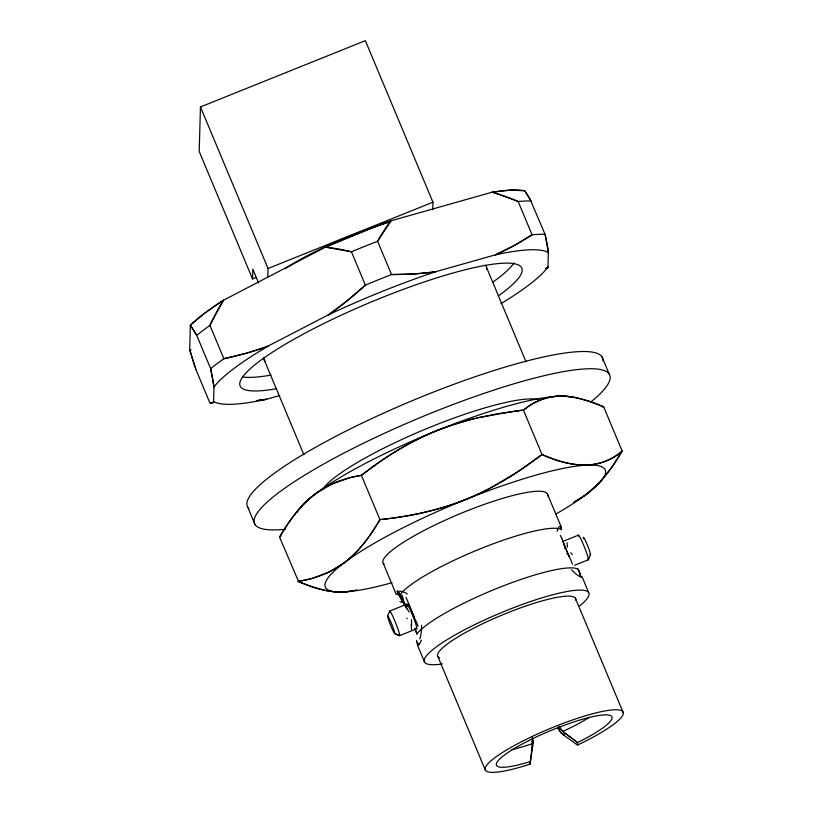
<?xml version="1.0" encoding="UTF-8"?>
<svg xmlns="http://www.w3.org/2000/svg" width="813" height="813" viewBox="0 0 813 813"><rect width="100%" height="100%" fill="white"/><g stroke="black" fill="none" stroke-linecap="round" stroke-linejoin="round"><path stroke-width="1.22" d="M432.729 209.754L432.943 202.193L365.352 40.65L200.455 106.95L199.205 151.472L252.528 278.92L256.065 277.497M252.528 278.92L252.802 269.194L258.504 282.833M267.792 277.314L268.036 268.493L200.455 106.95M576.661 744.454L577.504 745.064A74.725 13.15 -22.7 0 0 609.872 710.196A74.725 13.15 -22.7 0 0 499.009 754.769A74.725 13.15 -22.7 0 0 530.137 764.108L530.818 757.218M545.96 268.463L547.962 267.071L548.318 252.274M577.504 745.064L577.576 742.543A62.581 11.016 -22.7 0 0 599.994 715.318A62.581 11.016 -22.7 0 0 508.816 751.974A62.581 11.016 -22.7 0 0 530.208 761.588M532.556 744.515L532.637 743.56A59.735 10.518 -22.7 0 1 511.936 749.596M532.525 744.769L531.57 753.997M532.434 745.47L532.505 744.942L532.078 748.072M531.641 751.202L532.119 747.747M530.787 757.442L531.651 751.171M531.133 757.045L531.57 753.997M531.133 757.035L530.137 764.108M560.746 525.909L560.746 528.765M387.588 616.03L389.671 611.071L406.978 604.089M588.449 559.7L590.543 554.74M211.014 323.157L209.947 325.424A201.035 35.386 -22.7 0 0 196.736 335.403L210.669 368.706L214.002 387.018L213.595 401.49L212.447 402.638L209.724 402.587L195.598 368.675M211.38 322.395L223.463 300.231L325.444 247.162L374.681 226.888L390.992 220.811L492.282 192.153L511.164 190.09L524.731 190.791L530.503 199.968M279.885 536.55L279.56 537.119L298.605 581.61M379.6 520.178L379.925 519.619L361.399 475.341L362.151 474.762M590.319 401.663L603.663 406.815L622.189 451.093L615.37 462.109M472.241 496.794C443.004 509.497 411.541 516.336 379.925 519.619L376.033 526.092A353.066 197.081 74.2 0 1 364.58 542.515M280.221 535.991C289.733 519.842 301.135 504.314 316.389 493.135M379.264 520.747C369.752 536.895 358.34 552.413 343.096 563.602M522.505 410.291L523.45 410.189L541.976 454.467C566.956 466.479 599.933 471.438 622.189 451.093L612.159 466.794L600.421 481.479M283.452 530.645L279.56 537.119L280.851 536.092M614.974 462.719L613.307 465.178M612.88 465.798L609.171 470.93M608.673 471.591L604.882 476.377M267.101 346.582L328.452 314.804L346.826 301.054L365.372 285.099L351.44 251.796L325.444 247.162A191.553 33.719 -22.7 0 1 390.992 220.811L377.608 241.278A201.035 35.386 -22.7 0 0 351.44 251.796L348.228 251.024A227.955 202.61 87.6 0 0 325.444 247.122M604.293 477.089L596.447 485.574L587.992 493.074M599.354 482.627L597.86 484.182M597.474 484.568L585.888 494.68L573.592 502.393M497.739 413.715L523.775 409.935M523.45 410.189C538.287 397.161 559.385 393.177 578.267 398.228M524.09 409.681L527.251 407.303M621.549 451.601L618.398 453.979A353.066 149.379 62.5 0 1 607.22 460.463M541.234 455.046L541.976 454.467C556.275 460.493 571.519 465.605 587.23 465.087M316.918 492.749C329.966 483.268 345.545 477.77 361.399 475.341L372.364 467.089A348.807 342.283 1.6 0 1 395.189 451.754M541.976 454.467L538.958 456.794M587.474 493.481L586.417 494.284A279.692 156.126 74.2 0 1 574.273 502.028M362.893 474.182L364.417 473.014M540.482 455.626L514.141 474.294M365.189 472.424L370.758 468.258M538.196 457.384L532.617 461.55M371.592 467.658C392.831 452.089 415.799 438.705 440.412 429.223M531.783 462.16L530.106 463.38M344.153 562.809L329.153 572.006L312.273 578.358M342.568 563.988C329.519 573.46 313.94 578.968 298.086 581.397L304.123 583.866A353.066 149.379 62.5 0 0 320.251 589.201A279.692 118.332 62.5 0 0 343.36 592.057M529.263 463.989L525.757 466.479M524.863 467.109L521.143 469.66M520.188 470.31L490.015 488.339M223.88 358.736L246.766 353.127L268.016 346.257A184.602 32.49 -22.7 0 0 214.002 387.018A396.754 30.945 68.1 0 0 210.638 368.645A201.035 35.386 -22.7 0 1 223.88 358.736L209.947 325.424L211.492 322.172A227.559 202.264 87.6 0 1 223.433 300.21L204.276 313.472L190.364 325.21L189.683 349.631L195.018 366.866M529.903 236.227L532.078 234.825A201.035 35.386 -22.7 0 1 545.035 234.286L548.277 251.959M513.084 474.975L507.505 478.461M506.326 479.172L502.647 481.357M500.066 482.851L501.377 482.099M498.735 483.613L481.266 492.698L466.103 499.355A279.916 274.682 1.6 0 1 423.573 512.495M489.223 488.755L487.617 489.578M486.794 489.985L477.993 494.223M477.058 494.65L473.227 496.367M328.452 314.804A184.602 32.49 -22.7 0 1 435.402 271.806L495.432 254.825L513.674 245.821L532.078 234.825L518.145 201.522L515.909 200.577M268.036 268.493L432.943 202.193M562.494 541.57L578.541 535.117M416.774 628.734L399.59 635.644L394.701 633.54A9.482 0.742 68.1 0 1 388.797 620.532A9.482 0.742 68.1 0 1 390.016 620.136A9.482 0.742 68.1 0 1 394.712 633.54M574.588 565.289L588.348 559.761M437.282 430.463L448.451 426.256M441.439 428.827L458.105 423.075L474.741 418.461M265.323 347.222L266.207 346.907M449.426 425.921L471.408 419.305L496.591 413.908M356.694 589.811L355.637 590.116M258.808 400.24L266.532 399.264L279.743 395.525M311.653 578.521L309.235 579.151M350.251 477.577L331.572 484.131L315.332 493.918A279.692 156.126 74.2 0 0 294.946 514.283A353.066 197.081 74.2 0 0 283.473 530.665M354.529 590.401L344.875 591.925M350.84 477.434L361.399 475.341M308.635 579.303L298.086 581.397M476.184 418.116L477.607 417.77M478.999 417.445L515.727 411.073M353.157 590.716C335.901 594.557 318.3 589.516 302.304 583.145M602.606 406.988L603.663 406.815C589.364 400.789 574.12 395.677 558.409 396.195M434.498 271.928L435.402 271.806L414.284 273.94L391.541 274.581A201.035 35.386 -22.7 0 0 365.372 285.099L363.177 287.101A391.825 348.259 87.6 0 1 328.482 314.865M392.689 518.084L393.716 517.942A348.807 342.283 1.6 0 0 423.593 512.566M432.719 272.172L433.603 272.05M391.663 518.216L389.64 518.481M388.644 518.613L384.712 519.09M516.712 410.951L518.674 410.728M519.639 410.616L521.56 410.392M383.736 519.202L381.825 519.416M379.925 519.619L380.87 519.517M256.42 400.494L257.213 400.413M344.366 591.955L343.34 592.006M579.008 398.4L589.71 401.459M301.765 582.931L300.698 582.494M515.157 200.262L492.282 192.153A191.553 33.719 -22.7 0 1 524.731 190.791A227.681 17.764 68.1 0 1 530.249 199.561L545.035 234.286M300.17 582.271L299.123 581.834M394.59 633.49L399.457 635.583M576.661 744.454L563.887 735.226A18.973 18.577 -53.7 0 1 557.708 727.564M577.576 742.543L575.868 741.273M575.421 740.938L573.988 739.86M576.854 742.005L572.464 738.722M571.153 737.726L571.854 738.265M572.565 738.793L568.216 735.511M569.039 736.141L569.74 736.669M569.913 736.802L570.767 737.442M566.935 734.556L566.102 733.915M567.637 735.084L565.533 733.489M567.362 734.871L568.338 735.613M565.665 733.58L562.881 731.405A59.735 10.518 -22.7 0 0 589.374 717.32M564.252 732.513L563.887 735.226A18.953 18.394 -73.3 0 1 557.911 727.472M196.329 334.722L190.364 325.21A191.553 33.719 -22.7 0 1 223.463 300.231M530.899 200.638L531.102 200.974A201.035 35.386 -22.7 0 0 518.145 201.522L514.954 200.181A227.955 184.836 53 0 0 492.292 192.122M196.533 335.058L195.882 333.96A227.904 17.774 68.1 0 0 190.344 325.18M569.344 556.814L566.976 551.407A22.815 1.778 68.1 0 1 565.777 548.541L563.998 544.141M414.386 617.585L412.608 613.48A22.734 1.778 68.1 0 1 411.398 610.614L409.051 604.73M412.669 613.622L414.244 617.27A34.756 2.713 68.1 0 0 416.663 622.565A28.445 2.215 68.1 0 1 418.014 626.244M547.332 493.786L560.797 525.909L561.58 529.619A89.135 15.691 -22.7 0 0 481.255 548.419A89.135 15.691 -22.7 0 0 400.179 594.506M623.297 712.838L575.37 598.185M417.333 644.851L424.599 662.168M602.037 356.897L609.242 374.112M486.56 267.467L525.981 361.694M391.541 274.581L377.608 241.278L379.132 238.585A227.559 184.51 53 0 1 390.951 220.78M437.912 656.63L485.28 769.941M383.238 563.307L396.216 594.394M264.022 359.417L303.93 454.813M247.833 507.312L255.038 524.527M581.905 576.366L588.693 592.647M414.864 628.51L415.138 629.211A37.937 2.957 68.1 0 1 416.388 632.473A28.445 2.215 68.1 0 0 417.089 633.947M414.996 628.856L416.388 632.473M195.791 369.275L194.957 366.693A227.681 17.764 68.1 0 1 189.663 349.6A191.553 33.719 -22.7 0 0 191.065 349.875M548.236 251.634L548.369 252.599A184.602 32.49 -22.7 0 0 495.432 254.825M514.009 262.945A152.671 26.87 -22.7 0 1 492.617 282.304M271.075 375.067A152.671 26.87 -22.7 0 1 242.498 376.876M276.766 388.675A152.671 26.87 -22.7 0 1 277.66 348.899A152.671 26.87 -22.7 0 1 468.695 268.91A152.671 26.87 -22.7 0 1 498.308 295.902M547.962 267.071A184.602 32.49 -22.7 0 1 500.818 303.747M266.532 399.264A184.602 32.49 -22.7 0 1 213.595 401.49L213.433 401.754A401.358 31.301 68.1 0 1 209.744 402.648M547.992 267.152A396.754 30.945 68.1 0 1 545.818 268.453M529.863 236.177A391.825 317.7 53 0 1 495.463 254.896M266.552 399.335A391.825 317.7 53 0 1 258.392 400.311M213.687 402.587A201.035 35.386 -22.7 0 1 209.724 402.587M545.289 234.855A401.358 31.301 68.1 0 1 548.47 252.172M265.343 347.283A400.768 356.216 87.6 0 1 223.87 358.665M432.74 272.213A400.768 324.956 53 0 1 391.52 274.489M562.931 731.334A18.729 17.988 -79.3 0 1 558.927 726.385A18.75 18.008 -79.6 0 0 562.942 731.334M532.322 737.716A18.729 17.551 38.6 0 1 532.82 743.58A18.75 17.561 38.8 0 0 532.322 737.777M395.23 451.815A279.916 274.682 1.6 0 1 437.262 430.412M297.243 512.149A151.726 26.707 -22.7 0 1 424.101 435.88A151.726 26.707 -22.7 0 1 570.411 397.029M392.1 582.687A151.726 26.707 -22.7 0 1 354.092 555.767A151.726 26.707 -22.7 0 1 562.383 468.552A151.726 26.707 -22.7 0 1 555.594 514.233M538.46 400.88A279.692 118.332 62.5 0 1 558.389 396.144M372.171 466.865A120.426 21.199 -22.7 0 1 374.407 465.646M515.686 411.602A120.426 21.199 -22.7 0 1 517.972 411.175M364.539 542.444A279.692 156.126 74.2 0 1 344.173 562.86M532.302 741.039A18.953 18.028 33.7 0 1 532.556 747.899M531.875 741.222A18.973 17.632 44.5 0 1 532.261 747.848M439.67 657.93A74.725 13.15 -22.7 0 1 499.487 616.152A74.725 13.15 -22.7 0 1 575.706 600.157M564.466 547.535A13.272 1.037 68.1 0 1 564.933 548.572M567.037 553.541A13.272 1.037 68.1 0 1 567.393 554.415M578.51 536.255A13.272 1.037 68.1 0 1 584.384 547.007A13.272 1.037 68.1 0 1 587.647 558.958M442.333 663.957A89.135 15.691 -22.7 0 1 446.733 639.912A89.135 15.691 -22.7 0 1 554.568 594.283A89.135 15.691 -22.7 0 1 579.669 605.837M560.36 535.432A28.445 2.215 68.1 0 1 561.742 538.297M572.393 564.171A28.445 2.215 68.1 0 0 571.041 560.523A36.128 2.815 68.1 0 1 569.212 556.539L567.037 551.56A23.089 1.799 68.1 0 1 565.706 548.369L564.131 544.466A34.756 2.713 68.1 0 1 561.742 538.297M567.423 547.2A30.66 3.852 83.5 0 1 567.108 542.769M557.149 531.306A30.66 10.772 67.3 0 1 560.086 526.163M572.301 554.578A30.66 1.352 50.7 0 1 570.746 552.698M581.488 577.271A30.66 10.345 60 0 1 571.61 569.822M577.769 568.826A27.947 4.532 58.3 0 1 580.523 576.132M578.927 570.116A28.242 5.112 60.2 0 1 580.726 576.285M416.744 634.12A89.135 15.691 -22.7 0 1 497.83 588.033A89.135 15.691 -22.7 0 1 578.145 569.232M419.183 644.384A28.242 3.598 77.6 0 1 416.764 642.514M421.51 625.217A30.66 14.441 76.9 0 1 419.752 638.927M418.786 644.719A27.947 2.764 78.9 0 1 416.449 640.319M411.449 619.669A30.66 5.173 86.9 0 1 411.571 625.614M411.154 624.516A30.66 4.309 82.1 0 1 411.571 629.658M421.286 640.156A30.66 10.965 67 0 1 418.034 644.679M405.209 605.136A28.445 2.215 68.1 0 1 401.856 594.75M405.992 597.494A28.445 2.215 68.1 0 1 407.364 600.36A36.087 2.815 68.1 0 0 409.173 605.045L411.327 610.441A23.008 1.799 68.1 0 0 412.669 613.632M407.008 605.522A13.272 1.037 68.1 0 1 412.699 615.695A13.272 1.037 68.1 0 1 416.063 627.9M399.224 591.214A30.66 15.284 69.3 0 1 407.262 593.957M402.11 601.437A30.66 8.841 53.6 0 1 407.394 606.6M406.866 618.144A30.66 0.661 49.6 0 1 407.293 618.642M401.449 602.189A89.135 15.691 -22.7 0 1 399.976 601.539M396.978 594.018A30.66 10.102 59.9 0 1 401.612 596.986M407.018 608.967A27.947 1.524 57.3 0 1 399.224 592.941M409.091 612.026A28.242 0.742 58.7 0 1 397.648 592.199A28.242 0.742 58.7 0 1 403.024 599.537M563.257 542.21A28.242 0.772 75.9 0 1 564.09 545.36M607.179 460.402A279.692 118.332 62.5 0 1 587.25 465.138M384.122 564.263A89.135 15.691 -22.7 0 1 459.731 513.867A89.135 15.691 -22.7 0 1 547.667 496.052M248.941 508.633A192.498 33.882 -22.7 0 1 412.974 400.382A192.498 33.882 -22.7 0 1 602.972 360.972M285.485 529.233A192.498 33.882 -22.7 0 1 308.34 472.922A192.498 33.882 -22.7 0 1 537.942 377.202A192.498 33.882 -22.7 0 1 590.858 401.927M285.028 268.737A89.135 15.691 -22.7 0 1 387.242 222.833M322.71 489.152A120.426 21.199 -22.7 0 1 425.616 429.081A120.426 21.199 -22.7 0 1 538.379 399.59M484.944 265.18A120.426 21.199 -22.7 0 1 486.591 269.53M265.638 361.694A120.426 21.199 -22.7 0 1 263.991 357.344M583.582 538.694A9.482 0.742 68.1 0 1 587.443 545.269A9.482 0.742 68.1 0 1 589.852 554.09M389.844 612.555A13.272 1.037 68.1 0 1 395.616 622.87A13.272 1.037 68.1 0 1 398.675 634.506M527.261 407.323A353.066 149.379 62.5 0 1 538.43 400.819"/></g></svg>
